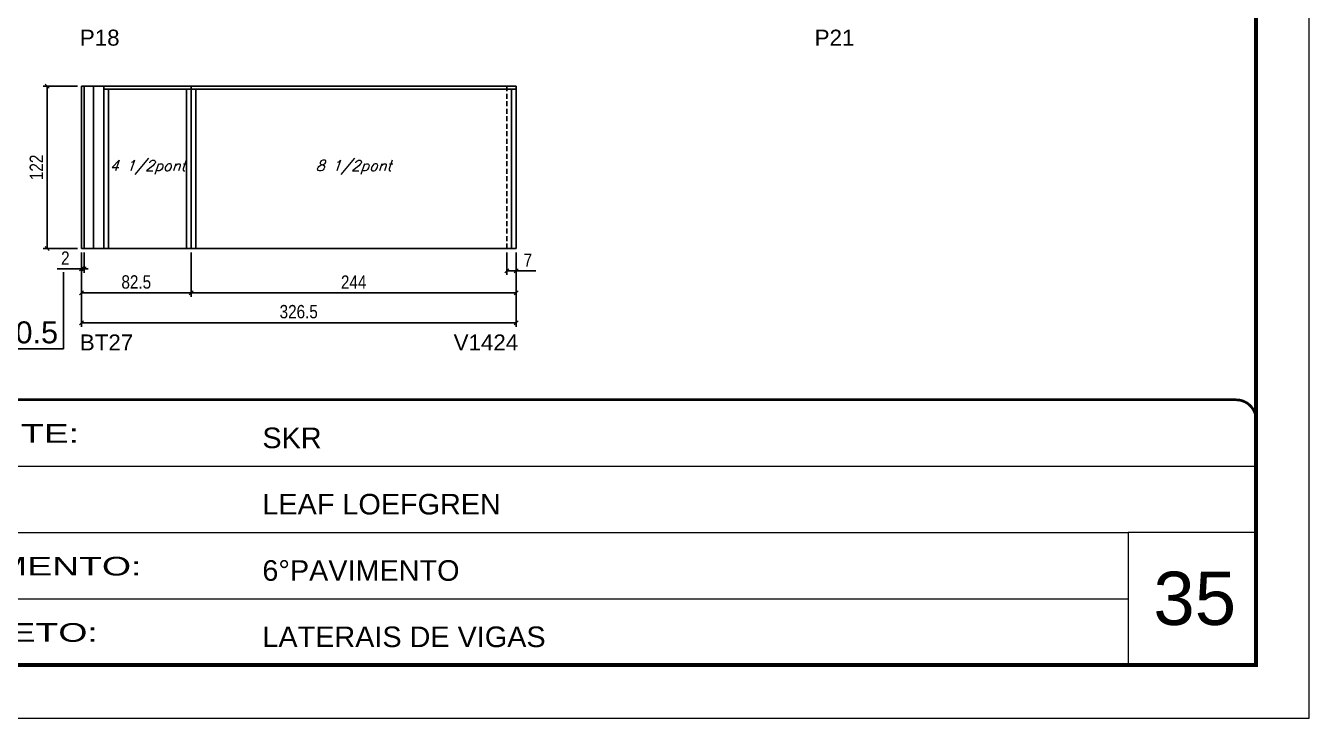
# Model space of a CAD drawing. Extents: x 3309 to 9563, y -2522 to 14608.
# Drawn here: x 7027 to 7991, y 4369 to 4890 of the extents above; entities that cross this region are included whole.
import ezdxf

# ---------------------------------------------------------------- set-up
doc = ezdxf.new("R2010")
doc.units = 0
for name, pattern in [('CONTINUO', [0]), ('DASHED', [0.75, 0.5, -0.25]), ('HIDDEN', [0.375, 0.25, -0.125])]:
    doc.linetypes.add(name, pattern=pattern)
for name, color, linetype in [('5', 5, 'Continuous'), ('COTA', 241, 'Continuous'), ('NOMENCLATURA', 7, 'Continuous'), ('Painéis', 200, 'Continuous'), ('SARR_2.2x7', 40, 'Continuous'), ('SARR_3.5x7', 81, 'Continuous'), ('texto', 7, 'Continuous')]:
    doc.layers.add(name, color=color, linetype=linetype)
for name, color, linetype, lineweight in [('CARIMBO', 255, 'Continuous', 9), ('Folhas', 255, 'Continuous', 9), ('SARRAFO DE PRESSAO', 251, 'DASHED', 9)]:
    doc.layers.add(name, color=color, linetype=linetype, lineweight=lineweight)
doc.styles.add('ARIAL', font='arial.ttf')
doc.styles.add('COTA TECNICA', font='techl___.ttf', dxfattribs={"height": 10})
doc.styles.add('Romans', font='romans.shx')
doc.styles.get("Standard").update_dxf_attribs({"font": 'arial.ttf'})
doc.styles.add('Tecnologia', font='')
doc.styles.get('Tecnologia').set_extended_font_data('Forgotten Futurist')
doc.dimstyles.new('PAINEL', dxfattribs={"dimtxt": 10, "dimasz": 3, "dimexe": 3, "dimexo": 3, "dimgap": 3, "dimtad": 1, "dimdec": 1, "dimzin": 12, "dimdsep": 46, "dimtxsty": 'COTA TECNICA', "dimblk1": 'OBLIQUE', "dimblk2": 'OBLIQUE', "dimsah": 1, "dimcen": 0.9, "dimclrd": 4, "dimclre": 4, "dimclrt": 240, "dimadec": 1, "dimazin": 3, "dimtfac": 1, "dimtdec": 1, "dimtmove": 0, "dimatfit": 3, "dimfxl": 1, "dimtolj": 1, "dimtzin": 12, "dimarcsym": 0})

# ---------------------------------------------------------------- blocks, each defined once
blk = doc.blocks.new('9999999999')
at = {"color": 30, "linetype": 'CONTINUO'}
for p, q in [((98564.56, 34379.64), (99583.98, 34379.64)), ((98564.56, 34329.83), (99487.98, 34329.83)), ((99583.98, 34329.83), (99487.98, 34329.83)), ((99487.98, 34329.83), (99487.98, 34230.21)), ((98564.56, 34280.02), (99487.98, 34280.02))]:
    blk.add_line(p, q, dxfattribs=at)
at = {"color": 30, "linetype": 'CONTINUO', "const_width": 2}
blk.add_lwpolyline([(99583.98, 34230.21), (99583.98, 34414.45, 0.414214), (99568.98, 34429.45), (98228.98, 34429.45, 0.414214), (98213.98, 34414.45), (98213.98, 34245.21, 0.414214), (98228.98, 34230.21), (99583.98, 34230.21)], format="xyb", dxfattribs=at)
at = {"layer": 'Folhas'}
blk.add_lwpolyline([(98138.98, 34190.21), (99623.98, 34190.21), (99623.98, 35240.21), (98138.98, 35240.21)], close=True, dxfattribs=at)
at = {"layer": 'Folhas', "color": 30, "const_width": 3}
blk.add_lwpolyline([(98213.98, 34230.21), (99583.98, 34230.21), (99583.98, 35200.21), (98213.98, 35200.21)], close=True, dxfattribs=at)
at = {"color": 7, "linetype": 'Continuous', "ltscale": 5, "style": 'ARIAL'}
for s, height, p in [('SKR', 15.483, (98837.68, 34393.13)), ('LEAF LOEFGREN', 15.4829, (98837.68, 34343.32)), ('6°PAVIMENTO', 15.4829, (98837.68, 34293.51)), ('LATERAIS DE VIGAS', 15.4829, (98837.68, 34243.7))]:
    blk.add_text(s, height=height, dxfattribs=at).set_placement(p)
at = {"layer": 'Folhas', "color": 7, "style": 'Tecnologia', "width": 1.5}
for s, p in [('CLIENTE:', (98573.65, 34397.17)), ('PAVIMENTO:', (98573.65, 34297.5)), ('PROJETO:', (98573.65, 34247.69))]:
    blk.add_text(s, height=14, dxfattribs=at).set_placement(p)
blk = doc.blocks.new('_Oblique')
at = {"color": 0, "linetype": 'ByBlock', "lineweight": -2}
blk.add_line((-0.5, -0.5), (0.5, 0.5), dxfattribs=at)
blk = doc.blocks.new('*D2734')
at = {"layer": 'COTA', "color": 4, "lineweight": -2, "transparency": 16777216}
for p, q in [((7388.61, 4719.1), (7388.61, 4702.33)), ((7395.61, 4719.1), (7395.61, 4702.33)), ((7388.61, 4705.33), (7395.61, 4705.33)), ((7395.61, 4705.33), (7410.34, 4705.33))]:
    blk.add_line(p, q, dxfattribs=at)
at = {"layer": 'Defpoints', "color": 0, "transparency": 16777216}
for p in [(7388.61, 4722.1), (7395.61, 4722.1), (7395.61, 4705.33)]:
    blk.add_point(p, dxfattribs=at)
at = {"layer": 'COTA', "color": 4, "lineweight": -2, "transparency": 16777216, "xscale": 3, "yscale": 3, "zscale": 3, "rotation": 180}
blk.add_blockref('_Oblique', (7388.61, 4705.33), dxfattribs=at)
at = {"layer": 'COTA', "color": 4, "lineweight": -2, "transparency": 16777216, "xscale": 3, "yscale": 3, "zscale": 3}
blk.add_blockref('_Oblique', (7395.61, 4705.33), dxfattribs=at)
at = {"layer": 'COTA', "color": 240, "transparency": 16777216, "insert": (7404.48, 4713.4), "char_height": 10, "attachment_point": 5, "style": 'COTA TECNICA'}
blk.add_mtext('\\A1;7', dxfattribs=at)
blk = doc.blocks.new('*D2735')
at = {"layer": 'COTA', "color": 4, "lineweight": -2, "transparency": 16777216}
for p, q in [((7069.11, 4719.1), (7069.11, 4663.44)), ((7395.61, 4719.1), (7395.61, 4663.44)), ((7069.11, 4666.44), (7395.61, 4666.44))]:
    blk.add_line(p, q, dxfattribs=at)
at = {"layer": 'Defpoints', "color": 0, "transparency": 16777216}
for p in [(7069.11, 4722.1, 0), (7395.61, 4722.1, 0), (7395.61, 4666.44)]:
    blk.add_point(p, dxfattribs=at)
at = {"layer": 'COTA', "color": 4, "lineweight": -2, "transparency": 16777216, "xscale": 3, "yscale": 3, "zscale": 3, "rotation": 180}
blk.add_blockref('_Oblique', (7069.11, 4666.44), dxfattribs=at)
at = {"layer": 'COTA', "color": 4, "lineweight": -2, "transparency": 16777216, "xscale": 3, "yscale": 3, "zscale": 3}
blk.add_blockref('_Oblique', (7395.61, 4666.44), dxfattribs=at)
at = {"layer": 'COTA', "color": 240, "transparency": 16777216, "insert": (7232.36, 4674.66), "char_height": 10, "attachment_point": 5, "style": 'COTA TECNICA'}
blk.add_mtext('\\A1;326.5', dxfattribs=at)
blk = doc.blocks.new('*D2736')
at = {"layer": 'COTA', "color": 4, "lineweight": -2, "transparency": 16777216}
for p, q in [((7069.11, 4719.1), (7069.11, 4685.83)), ((7151.61, 4719.1), (7151.61, 4685.83)), ((7069.11, 4688.83), (7151.61, 4688.83))]:
    blk.add_line(p, q, dxfattribs=at)
at = {"layer": 'Defpoints', "color": 0, "transparency": 16777216}
for p in [(7069.11, 4722.1, 0), (7151.61, 4722.1, 0), (7151.61, 4688.83)]:
    blk.add_point(p, dxfattribs=at)
at = {"layer": 'COTA', "color": 4, "lineweight": -2, "transparency": 16777216, "xscale": 3, "yscale": 3, "zscale": 3, "rotation": 180}
blk.add_blockref('_Oblique', (7069.11, 4688.83), dxfattribs=at)
at = {"layer": 'COTA', "color": 4, "lineweight": -2, "transparency": 16777216, "xscale": 3, "yscale": 3, "zscale": 3}
blk.add_blockref('_Oblique', (7151.61, 4688.83), dxfattribs=at)
at = {"layer": 'COTA', "color": 240, "transparency": 16777216, "insert": (7110.36, 4696.96), "char_height": 10, "attachment_point": 5, "style": 'COTA TECNICA'}
blk.add_mtext('\\A1;82.5', dxfattribs=at)
blk = doc.blocks.new('*D2737')
at = {"layer": 'COTA', "color": 4, "lineweight": -2, "transparency": 16777216}
for p, q in [((7151.61, 4719.1), (7151.61, 4685.83)), ((7395.61, 4719.1), (7395.61, 4685.83)), ((7151.61, 4688.83), (7395.61, 4688.83))]:
    blk.add_line(p, q, dxfattribs=at)
at = {"layer": 'Defpoints', "color": 0, "transparency": 16777216}
for p in [(7151.61, 4722.1, 0), (7395.61, 4722.1, 0), (7395.61, 4688.83)]:
    blk.add_point(p, dxfattribs=at)
at = {"layer": 'COTA', "color": 4, "lineweight": -2, "transparency": 16777216, "xscale": 3, "yscale": 3, "zscale": 3, "rotation": 180}
blk.add_blockref('_Oblique', (7151.61, 4688.83), dxfattribs=at)
at = {"layer": 'COTA', "color": 4, "lineweight": -2, "transparency": 16777216, "xscale": 3, "yscale": 3, "zscale": 3}
blk.add_blockref('_Oblique', (7395.61, 4688.83), dxfattribs=at)
at = {"layer": 'COTA', "color": 240, "transparency": 16777216, "insert": (7273.61, 4696.9), "char_height": 10, "attachment_point": 5, "style": 'COTA TECNICA'}
blk.add_mtext('\\A1;244', dxfattribs=at)
blk = doc.blocks.new('*D2738')
at = {"layer": 'COTA', "color": 4, "lineweight": -2, "transparency": 16777216}
for p, q in [((7069.11, 4719.1), (7069.11, 4703.95)), ((7071.11, 4719.1), (7071.11, 4703.95)), ((7069.11, 4706.95), (7051, 4706.95)), ((7071.11, 4706.95), (7069.11, 4706.95)), ((7071.11, 4706.95), (7074.11, 4706.95))]:
    blk.add_line(p, q, dxfattribs=at)
at = {"layer": 'Defpoints', "color": 0, "transparency": 16777216}
for p in [(7069.11, 4722.1, 0), (7071.11, 4722.1, 0), (7069.11, 4706.95)]:
    blk.add_point(p, dxfattribs=at)
at = {"layer": 'COTA', "color": 4, "lineweight": -2, "transparency": 16777216, "xscale": 3, "yscale": 3, "zscale": 3}
blk.add_blockref('_Oblique', (7069.11, 4706.95), dxfattribs=at)
at = {"layer": 'COTA', "color": 4, "lineweight": -2, "transparency": 16777216, "xscale": 3, "yscale": 3, "zscale": 3, "rotation": 180}
blk.add_blockref('_Oblique', (7071.11, 4706.95), dxfattribs=at)
at = {"layer": 'COTA', "color": 240, "transparency": 16777216, "insert": (7057.06, 4714.95), "char_height": 10, "attachment_point": 5, "style": 'COTA TECNICA'}
blk.add_mtext('\\A1;2', dxfattribs=at)
blk = doc.blocks.new('*D2848')
at = {"layer": 'COTA', "color": 4, "lineweight": -2, "transparency": 16777216}
for p, q in [((7066.11, 4844.1), (7040.34, 4844.1)), ((7043.34, 4844.1), (7043.34, 4722.1)), ((7066.11, 4722.1), (7040.34, 4722.1))]:
    blk.add_line(p, q, dxfattribs=at)
at = {"layer": 'Defpoints', "color": 0, "transparency": 16777216}
for p in [(7069.11, 4844.1, 0), (7043.34, 4722.1), (7069.11, 4722.1, 0)]:
    blk.add_point(p, dxfattribs=at)
at = {"layer": 'COTA', "color": 4, "lineweight": -2, "transparency": 16777216, "xscale": 3, "yscale": 3, "zscale": 3}
for p, rotation in [((7043.34, 4844.1), 90), ((7043.34, 4722.1), 270)]:
    blk.add_blockref('_Oblique', p, dxfattribs=dict(at, rotation=rotation))
at = {"layer": 'COTA', "color": 240, "transparency": 16777216, "insert": (7035.28, 4783.1), "char_height": 10, "attachment_point": 5, "rotation": 90, "style": 'COTA TECNICA'}
blk.add_mtext('\\A1;122', dxfattribs=at)

msp = doc.modelspace()

# ---------------------------------------------------------------- linework, layer by layer
at = {"layer": 'NOMENCLATURA', "linetype": 'Continuous'}
for p, q in [((7055.69, 4646.72), (7055.69, 4704.44)), ((6984.51, 4646.72), (7055.69, 4646.72))]:
    msp.add_line(p, q, dxfattribs=at)
at = {"layer": 'Painéis', "linetype": 'ByBlock'}
for p, q in [((7395.61, 4844.1, 0), (7069.11, 4844.1, 0)), ((7069.11, 4844.1, 0), (7069.11, 4722.1, 0)), ((7071.11, 4844.1, 0), (7071.11, 4722.1, 0)), ((7151.61, 4844.1, 0), (7151.61, 4722.1, 0)), ((7395.61, 4844.1, 0), (7395.61, 4722.1, 0)), ((7069.11, 4722.1, 0), (7395.61, 4722.1, 0))]:
    msp.add_line(p, q, dxfattribs=at)
at = {"layer": 'SARR_2.2x7', "linetype": 'Continuous'}
for p, q in [((7078.11, 4722.1, 0), (7078.11, 4844.1, 0)), ((7151.61, 4841.9, 0), (7086.11, 4841.9, 0)), ((7395.61, 4841.9, 0), (7151.61, 4841.9, 0))]:
    msp.add_line(p, q, dxfattribs=at)
at = {"layer": 'SARR_2.2x7', "linetype": 'HIDDEN', "ltscale": 15}
msp.add_line((7388.61, 4722.1, 0), (7388.61, 4844.1, 0), dxfattribs=at)
at = {"layer": 'SARR_3.5x7'}
for p, q in [((7086.11, 4844.1, 0), (7086.11, 4722.1, 0)), ((7089.61, 4841.9, 0), (7089.61, 4722.1, 0)), ((7148.11, 4841.9, 0), (7148.11, 4722.1, 0)), ((7155.11, 4841.9, 0), (7155.11, 4722.1, 0)), ((7392.11, 4841.9, 0), (7392.11, 4722.1, 0))]:
    msp.add_line(p, q, dxfattribs=at)

# ---------------------------------------------------------------- block references
at = {"layer": 'SARRAFO DE PRESSAO', "color": 6, "linetype": 'ByBlock'}
msp.add_blockref('9999999999', (-91632.61, -29820.95), dxfattribs=at)

# ---------------------------------------------------------------- texts
at = {"layer": '5', "linetype": 'Continuous'}
for s, p in [('P18', (7067.99, 4874.52)), ('P21', (7619.86, 4874.52)), ('BT27', (7067.99, 4645.6, 0)), ('V1424', (7348.72, 4645.6, 0))]:
    msp.add_text(s, height=12, rotation=359.99996, dxfattribs=at).set_placement(p)
at = {"layer": 'CARIMBO', "style": 'ARIAL'}
msp.add_text('35', height=40, dxfattribs=at).set_placement((7874.23, 4439.4))
at = {"layer": 'NOMENCLATURA', "linetype": 'Continuous'}
msp.add_text('M30.5', height=16.5, dxfattribs=at).set_placement((6987.59, 4650.91))
at = {"layer": 'texto', "color": 2, "char_height": 8, "attachment_point": 5, "style": 'Romans'}
for s, insert in [('{\\Q19;\\C256;4 1/2pont}', (7118.86, 4783.1, 0)), ('{\\Q19;\\C256;8 1/2pont}', (7273.61, 4783.1, 0))]:
    msp.add_mtext(s, dxfattribs=dict(at, insert=insert))

# ---------------------------------------------------------------- dimensions: what is measured, and where the dimension line sits
at = {"layer": 'COTA'}
for base, p1, p2, angle, picture, middle in [((7043.34, 4722.1), (7069.11, 4844.1, 0), (7069.11, 4722.1, 0), 90, '*D2848', (7035.28, 4783.1)), ((7395.61, 4666.44), (7069.11, 4722.1, 0), (7395.61, 4722.1, 0), 180, '*D2735', (7232.36, 4674.66)), ((7395.61, 4705.33, 0), (7388.61, 4722.1, 0), (7395.61, 4722.1, 0), 180, '*D2734', (7404.48, 4713.4, 0))]:
    dim = msp.add_linear_dim(base=base, p1=p1, p2=p2, angle=angle, dimstyle='PAINEL', dxfattribs=at)
    dim.commit()
    dim.dimension.update_dxf_attribs({"geometry": picture, "text_midpoint": middle})
for base, p1, p2, picture, middle in [((7069.11, 4706.95), (7071.11, 4722.1, 0), (7069.11, 4722.1, 0), '*D2738', (7057.06, 4714.95)), ((7151.61, 4688.83), (7069.11, 4722.1, 0), (7151.61, 4722.1, 0), '*D2736', (7110.36, 4696.96))]:
    dim = msp.add_linear_dim(base=base, p1=p1, p2=p2, dimstyle='PAINEL', dxfattribs=at)
    dim.commit()
    dim.dimension.update_dxf_attribs({"geometry": picture, "text_midpoint": middle})
dim = msp.add_linear_dim(base=(7395.61, 4688.83), p1=(7151.61, 4722.1, 0), p2=(7395.61, 4722.1, 0), dimstyle='PAINEL', override={"dimtmove": 1}, dxfattribs=at)
dim.commit()
dim.dimension.update_dxf_attribs({"geometry": '*D2737', "text_midpoint": (7273.61, 4696.9)})

doc.saveas('drawing.dxf')
